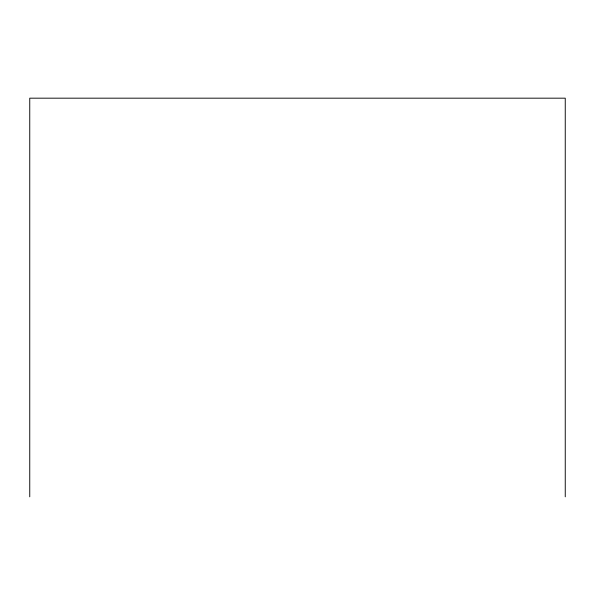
<?xml version="1.0" encoding="UTF-8"?>
<svg xmlns="http://www.w3.org/2000/svg" width="595" height="595" viewBox="0 0 595 595"><rect width="100%" height="100%" fill="white"/><g stroke="black" fill="none" stroke-linecap="round" stroke-linejoin="round"><path stroke-width="0.89" d="M565.25 496.825L565.25 98.175L29.75 98.175L29.75 496.825"/></g></svg>
